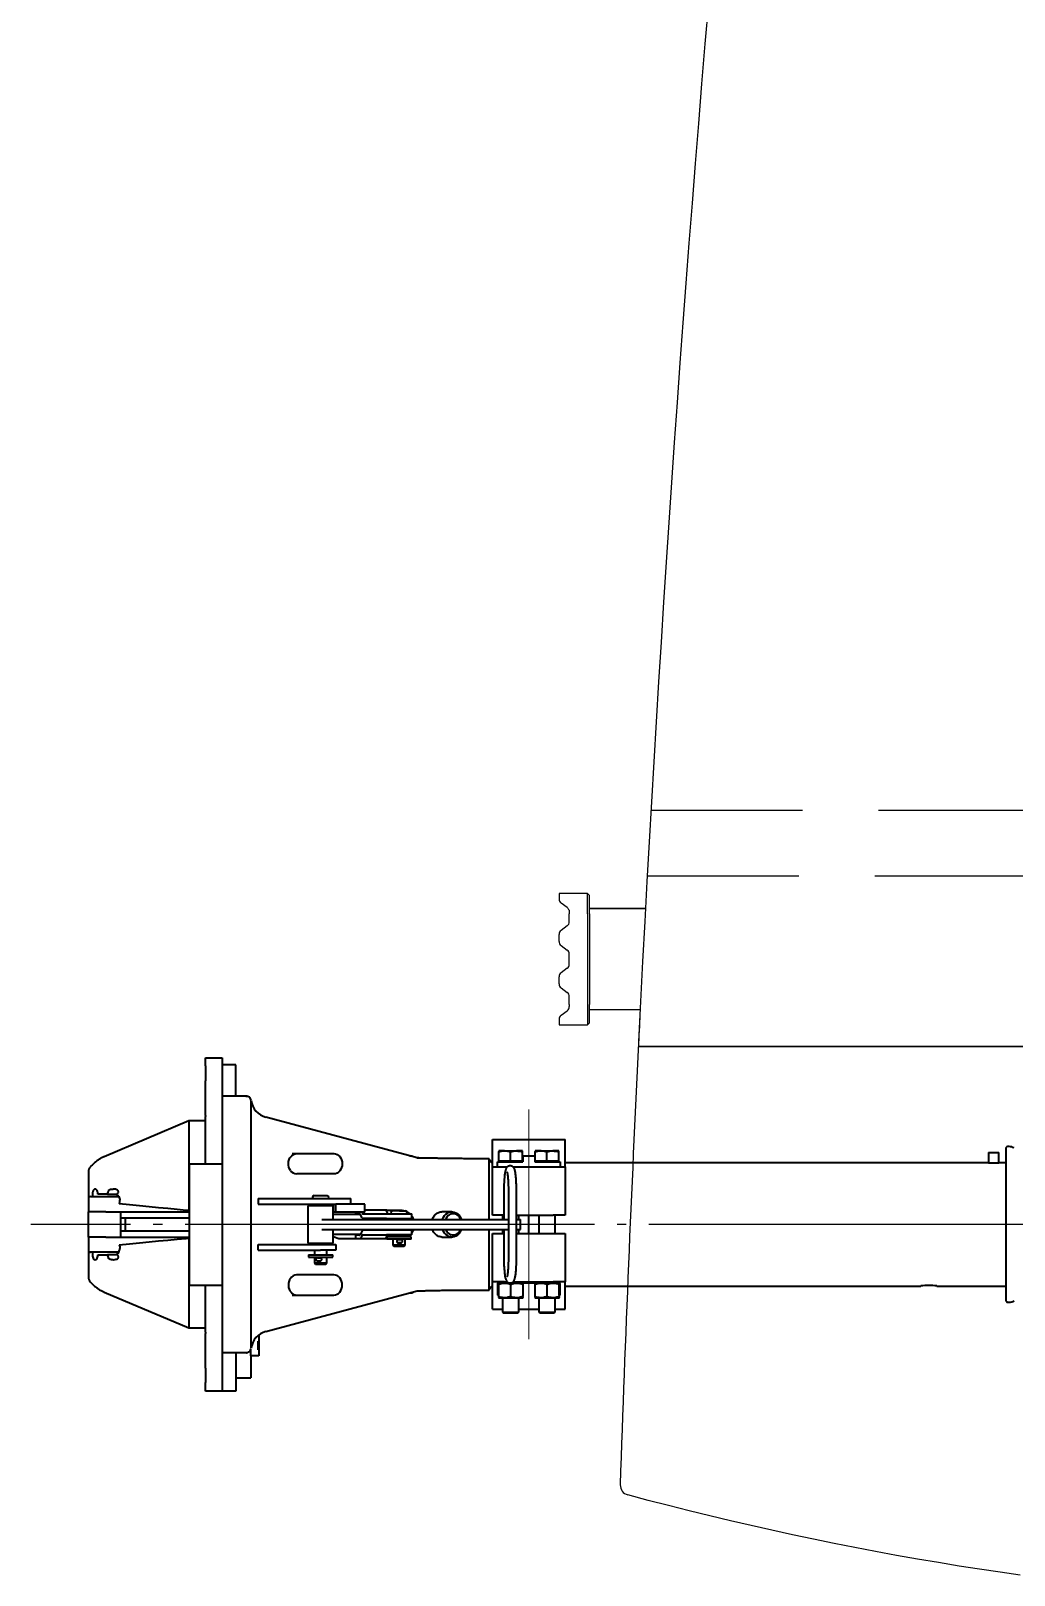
# Model space of a CAD drawing. Extents: x 39751 to 116307, y -36149 to -14965.
# Drawn here: x 43033 to 44006, y -20923 to -19395 of the extents above; entities that cross this region are included whole.
import ezdxf

# ---------------------------------------------------------------- set-up
doc = ezdxf.new("R2010")
doc.units = 0
doc.header["$LTSCALE"] = 1500
for name, pattern in [('CENTER', [1.32, 1.2, -0.05, 0.02, -0.05]), ('CENTER1', [1.02, 0.9, -0.05, 0.02, -0.05]), ('HIDDEN1', [0.15, 0.1, -0.05]), ('PHAN', [0.76, 0.57, -0.05, 0.02, -0.05, 0.02, -0.05])]:
    doc.linetypes.add(name, pattern=pattern)
for name, color, linetype, lineweight in [('01-粗实线', 7, 'Continuous', 35), ('05-中心线', 1, 'CENTER', 18), ('AM_0', 7, 'Continuous', 30)]:
    doc.layers.add(name, color=color, linetype=linetype, lineweight=lineweight)
doc.layers.add('confine6', color=4, linetype='CENTER1')
doc.layers.add('confine9', color=1, linetype='PHAN')

# ---------------------------------------------------------------- blocks, each defined once
blk = doc.blocks.new('A$C4F9C0831')
at = {"layer": '01-粗实线'}
for p, q in [((172.7, 430.2), (189.2, 430.2)), ((172.7, 422.1), (172.7, 430.2)), ((189.2, 430.2), (189.2, 422.1)), ((172.7, 422.1), (172.7, 407.4)), ((202.7, 423.2), (189.2, 423.2)), ((189.2, 422.1), (189.2, 407.4)), ((202.7, 400.2), (202.7, 423.2)), ((172.7, 372.9), (172.7, 407.4)), ((189.2, 407.4), (189.2, 372.9)), ((202.7, 392.2), (202.7, 400.2)), ((212.7, 392.2), (189.2, 392.2)), ((212.9, 392.2), (212.7, 392.2)), ((217.7, 387.2), (217.7, 322.2)), ((156.2, 367.7), (72.6, 332.2)), ((172.7, 367.7), (156.2, 367.7)), ((156.2, 367.7), (156.2, 278.8)), ((172.7, 372.9), (172.7, 372)), ((172.7, 325.2), (172.7, 372)), ((189.2, 372.9), (189.2, 372)), ((189.2, 372), (189.2, 325.2)), ((382.3, 331.1), (232.5, 371.2)), ((456.7, 325.9), (456.7, 349.2)), ((456.7, 349.2), (528.7, 349.2)), ((468.8, 337.9), (462.9, 337.9)), ((462.9, 327.7), (462.9, 337.2)), ((468.8, 337.9), (480.6, 337.9)), ((474.7, 327.7), (474.7, 337.2)), ((486.5, 337.9), (480.6, 337.9)), ((486.5, 327.7), (486.5, 337.2)), ((504.8, 337.9), (498.9, 337.9)), ((498.9, 327.7), (498.9, 337.2)), ((504.8, 337.9), (516.6, 337.9)), ((510.7, 327.7), (510.7, 337.2)), ((522.5, 337.9), (516.6, 337.9)), ((522.5, 327.7), (522.5, 337.2)), ((528.7, 325.9), (528.7, 349.2)), ((947.7, 336.2), (947.7, 326.2)), ((947.7, 336.2), (957.7, 336.2)), ((957.7, 326.2), (957.7, 336.2)), ((964.7, 340.2), (964.7, 190.2)), ((968, 342.2), (966.7, 342.2)), ((156.7, 325.2), (156.7, 205.2)), ((156.7, 325.2), (170.1, 325.2)), ((170.1, 325.2), (177.1, 325.2)), ((177.1, 325.2), (189.2, 325.2)), ((189.2, 325.2), (189.2, 314.7)), ((217.7, 322.2), (217.7, 208.2)), ((258.4, 335.2), (263, 335.2)), ((263, 335.2), (299.9, 335.2)), ((374.5, 333.2), (377.7, 333.2)), ((377.7, 333.2), (377.7, 332.4)), ((453.4, 330.2), (433.1, 330.2)), ((454, 328.7), (453.4, 330.2)), ((453.4, 270.2), (453.4, 330.2)), ((456.7, 322.2), (456.7, 325.9)), ((456.7, 322.2), (468.7, 322.2)), ((456.7, 274.2), (456.7, 322.2)), ((461.7, 327.2), (471.7, 327.2)), ((461.7, 322.2), (461.7, 327.2)), ((468.8, 327.7), (462.9, 327.7)), ((468.7, 322.2), (471.6, 322.2)), ((474.7, 327.7), (468.8, 327.7)), ((471.7, 327.2), (486.7, 327.2)), ((480.6, 327.7), (474.7, 327.7)), ((477, 322.2), (516.7, 322.2)), ((486.5, 327.7), (480.6, 327.7)), ((486.7, 333.2), (486.7, 327.2)), ((486.7, 333.2), (498.7, 333.2)), ((498.7, 333.2), (498.7, 327.2)), ((498.7, 327.2), (513.7, 327.2)), ((504.8, 327.7), (498.9, 327.7)), ((510.7, 327.7), (504.8, 327.7)), ((516.6, 327.7), (510.7, 327.7)), ((513.7, 327.2), (523.7, 327.2)), ((522.5, 327.7), (516.6, 327.7)), ((516.7, 322.2), (528.7, 322.2)), ((523.7, 327.2), (523.7, 322.2)), ((947.7, 326.2), (528.7, 326.2)), ((528.7, 322.2), (528.7, 325.9)), ((528.7, 322.2), (528.7, 274.2)), ((947.7, 326.2), (957.7, 326.2)), ((964.7, 326.2), (957.7, 326.2)), ((56.9, 316.9), (56.9, 290.9)), ((189.2, 314.7), (189.2, 215.7)), ((273.2, 315.2), (263, 315.2)), ((299.9, 315.2), (273.2, 315.2)), ((56.9, 290.7), (56.9, 277.7)), ((58.9, 292.7), (72.9, 292.7)), ((60.8, 295.2), (60.8, 292.7)), ((75.9, 295.2), (66.2, 295.2)), ((72.9, 292.7), (86.9, 292.7)), ((75.9, 295.2), (85.5, 295.2)), ((85.5, 295.2), (84.9, 294.6)), ((85.4, 294.3), (85.4, 292.7)), ((225, 290.7), (225, 285.2)), ((225, 290.7), (301.7, 290.7)), ((280.2, 293.7), (285.5, 293.7)), ((285.5, 293.7), (293.2, 293.7)), ((301.7, 290.7), (316.7, 290.7)), ((316.7, 285.2), (316.7, 290.7)), ((467.9, 295.2), (467.9, 270.2)), ((472.6, 295.2), (472.6, 235.2)), ((480.6, 235.2), (480.6, 295.2)), ((56.8, 277.7), (56.8, 252.7)), ((74.1, 277.7), (56.8, 277.7)), ((74.1, 277.7), (156.7, 277.7)), ((87.5, 285.4), (87.7, 286.3)), ((88.9, 252.7), (88.9, 277.7)), ((155.5, 278.9), (153.5, 279.1)), ((155.5, 278.9), (156.2, 278.8)), ((156.2, 278.8), (156.7, 278.8)), ((225, 285.2), (301.7, 285.2)), ((275.2, 284.7), (274.2, 283.7)), ((274.2, 283.7), (274.2, 246.7)), ((299.2, 283.7), (274.2, 283.7)), ((275.2, 284.7), (298.2, 284.7)), ((280.7, 285.2), (280.7, 284.7)), ((292.7, 284.7), (292.7, 285.2)), ((299.2, 283.7), (298.2, 284.7)), ((299.2, 270.2), (299.2, 283.7)), ((299.2, 275.2), (305.6, 275.2)), ((299.5, 277.2), (299.5, 285.2)), ((301.6, 277.2), (299.5, 277.2)), ((301.6, 277.2), (301.6, 285.2)), ((330.5, 277.2), (301.6, 277.2)), ((316.7, 285.2), (301.7, 285.2)), ((305.6, 275.2), (326, 275.2)), ((330.5, 285.2), (316.7, 285.2)), ((321.3, 277.2), (321.3, 276)), ((321.3, 276), (321.3, 275.2)), ((321.3, 276), (321.4, 276)), ((325.3, 276), (321.4, 276)), ((327.9, 271.6), (325.9, 275.4)), ((327.4, 277.2), (328.1, 276)), ((328.6, 275.5), (351.9, 275.5)), ((330.5, 277.2), (330.5, 285.2)), ((352.1, 279.2), (330.5, 279.2)), ((351.1, 279.2), (352.8, 276)), ((351.9, 275.5), (376.8, 275.5)), ((352.1, 279.2), (365.7, 279.2)), ((364.7, 278.5), (357.8, 278.5)), ((364.7, 278.5), (370.8, 278.5)), ((376.8, 271), (376.8, 275.5)), ((416.7, 277.7), (406.6, 277.7)), ((88.9, 271.7), (93.2, 271.7)), ((93.2, 271.7), (93.2, 258.7)), ((93.2, 271.7), (156.7, 271.7)), ((287.9, 270.2), (382.4, 270.2)), ((287.9, 260.2), (382.4, 260.2)), ((299.2, 246.7), (299.2, 260.2)), ((351.9, 271), (328.6, 271)), ((351.9, 271), (376.8, 271)), ((358.3, 271), (358.3, 270.2)), ((358.3, 260.2), (358.3, 259.5)), ((370.3, 270.2), (370.3, 271)), ((370.3, 259.5), (370.3, 260.2)), ((376.8, 273.5), (377.7, 272.3)), ((382.4, 270.2), (387.5, 270.2)), ((382.4, 260.2), (387.5, 260.2)), ((387.5, 270.2), (466.8, 270.2)), ((387.5, 260.2), (466.8, 260.2)), ((453.4, 200.2), (453.4, 260.2)), ((467.9, 274.2), (456.7, 274.2)), ((466.7, 274.2), (466.7, 270.2)), ((466.7, 260.2), (466.7, 256.2)), ((466.8, 270.2), (472.6, 270.2)), ((466.8, 260.2), (472.6, 260.2)), ((467.9, 260.2), (467.9, 235.2)), ((480.6, 274.2), (516.7, 274.2)), ((480.6, 270.2), (484.4, 270.2)), ((480.6, 260.2), (484.4, 260.2)), ((482.7, 270.2), (482.7, 274.2)), ((482.7, 256.2), (482.7, 260.2)), ((484.4, 260.2), (484.4, 270.2)), ((492.7, 256.2), (492.7, 274.2)), ((502.7, 274.2), (502.7, 256.2)), ((528.7, 274.2), (516.7, 274.2)), ((518.7, 256.2), (518.7, 274.2)), ((74.1, 252.7), (56.8, 252.7)), ((56.9, 252.7), (56.9, 239.7)), ((74.1, 252.7), (156.7, 252.7)), ((87.5, 245), (87.7, 244.1)), ((88.9, 258.7), (93.2, 258.7)), ((93.2, 258.7), (156.7, 258.7)), ((153.5, 251.4), (155.5, 251.6)), ((156.2, 251.6), (155.5, 251.6)), ((156.7, 251.7), (156.2, 251.6)), ((156.2, 251.6), (156.2, 162.7)), ((225, 239.7), (225, 245.2)), ((225, 245.2), (286.7, 245.2)), ((274.2, 246.7), (275.2, 245.7)), ((274.2, 246.7), (299.2, 246.7)), ((275.3, 245.7), (275.2, 245.7)), ((298.2, 245.7), (275.3, 245.7)), ((280.7, 245.7), (280.7, 245.2)), ((286.7, 245.2), (301.7, 245.2)), ((292.7, 245.2), (292.7, 245.7)), ((298.2, 245.7), (299.2, 246.7)), ((305.6, 255.2), (299.2, 255.2)), ((301.7, 245.2), (301.7, 239.7)), ((326, 255.2), (305.6, 255.2)), ((306.7, 251.2), (352.1, 251.2)), ((321.3, 255.2), (321.3, 254.5)), ((321.3, 254.5), (321.3, 251.2)), ((321.3, 254.5), (321.4, 254.5)), ((325.3, 254.5), (321.4, 254.5)), ((327.9, 258.8), (325.9, 255)), ((326.4, 251.2), (328.1, 254.4)), ((351.9, 259.5), (328.6, 259.5)), ((328.6, 255), (351.9, 255)), ((351.1, 251.2), (352.8, 254.4)), ((376.8, 259.5), (351.9, 259.5)), ((376.8, 255), (351.9, 255)), ((352.3, 251.2), (352.1, 251.2)), ((352.3, 253), (352.3, 250.5)), ((376.3, 253), (352.3, 253)), ((376.3, 250.5), (352.3, 250.5)), ((358.3, 255), (358.3, 253)), ((358.3, 250.5), (358.3, 245)), ((358.3, 245), (359.2, 243.5)), ((358.3, 245), (364.7, 245)), ((363.1, 247), (364.6, 247)), ((364.6, 247), (363.2, 247)), ((364.6, 247), (363.2, 247)), ((364.6, 247), (364.6, 247)), ((364.6, 247), (364.6, 247)), ((364.7, 245), (370.3, 245)), ((369.5, 243.5), (370.3, 245)), ((370.3, 253), (370.3, 255)), ((370.3, 245), (370.3, 250.5)), ((376.3, 250.5), (376.3, 253)), ((376.8, 255), (376.8, 259.5)), ((377.7, 258.1), (376.8, 256.8)), ((406.6, 252.7), (416.7, 252.7)), ((456.7, 256.2), (467.9, 256.2)), ((456.7, 208.2), (456.7, 256.2)), ((480.6, 256.2), (516.7, 256.2)), ((516.7, 256.2), (528.7, 256.2)), ((528.7, 256.2), (528.7, 208.2)), ((56.9, 239.5), (56.9, 213.5)), ((72.9, 237.7), (58.9, 237.7)), ((60.8, 237.7), (60.8, 235.2)), ((66.2, 235.2), (75.9, 235.2)), ((86.9, 237.7), (72.9, 237.7)), ((85.5, 235.2), (75.9, 235.2)), ((84.9, 235.8), (85.5, 235.2)), ((85.4, 237.7), (85.4, 236.1)), ((225, 239.7), (286.7, 239.7)), ((274.7, 235.2), (274.7, 232.7)), ((274.7, 235.2), (298.3, 235.2)), ((274.7, 232.7), (298.3, 232.7)), ((280.7, 239.7), (280.7, 235.2)), ((280.7, 232.7), (280.7, 227.2)), ((285.5, 232.2), (285.5, 232.2)), ((285.6, 232.2), (287.1, 232.2)), ((286.4, 229.3), (287, 229.3)), ((301.7, 239.7), (286.7, 239.7)), ((292.7, 235.2), (292.7, 239.7)), ((292.7, 227.2), (292.7, 232.7)), ((298.3, 235.2), (298.7, 235.2)), ((298.3, 232.7), (298.7, 232.7)), ((298.7, 232.7), (298.7, 235.2)), ((359.2, 243.5), (364.6, 243.5)), ((364.6, 243.5), (369.5, 243.5)), ((189.2, 215.7), (189.2, 205.2)), ((273.2, 215.2), (263, 215.2)), ((299.9, 215.2), (273.2, 215.2)), ((280.7, 227.2), (281.6, 225.7)), ((280.7, 227.2), (285.6, 227.2)), ((281.6, 225.7), (285.7, 225.7)), ((285.6, 227.2), (292.7, 227.2)), ((285.7, 225.7), (291.8, 225.7)), ((291.8, 225.7), (292.7, 227.2)), ((156.7, 205.2), (170.1, 205.2)), ((170.1, 205.2), (177.1, 205.2)), ((172.7, 158.4), (172.7, 205.2)), ((177.1, 205.2), (189.2, 205.2)), ((189.2, 205.2), (189.2, 158.4)), ((217.7, 208.2), (217.7, 143.2)), ((232.5, 159.2), (382.3, 199.3)), ((383.5, 199.5), (383.7, 199.5)), ((432.3, 200.2), (433.1, 200.2)), ((433.1, 200.2), (453.4, 200.2)), ((453.4, 200.2), (454, 201.7)), ((468.7, 208.2), (456.7, 208.2)), ((456.7, 204.5), (456.7, 208.2)), ((456.7, 181.2), (456.7, 204.5)), ((461.7, 206.5), (461.7, 195.2)), ((462.7, 206.5), (462.7, 195.2)), ((522, 207.2), (463.4, 207.2)), ((466.7, 207.2), (466.7, 206.8)), ((468.7, 208.2), (471.5, 208.2)), ((474.7, 205.9), (474.7, 193.7)), ((477, 208.2), (516.7, 208.2)), ((482.7, 206.8), (482.7, 207.2)), ((486.7, 205.9), (486.7, 193.7)), ((498.7, 205.9), (498.7, 193.7)), ((502.7, 207.2), (502.7, 206.8)), ((510.7, 205.9), (510.7, 193.7)), ((528.7, 208.2), (516.7, 208.2)), ((518.7, 206.8), (518.7, 207.2)), ((522.7, 195.2), (522.7, 206.5)), ((523.7, 195.2), (523.7, 206.5)), ((528.7, 204.5), (528.7, 208.2)), ((528.7, 181.2), (528.7, 204.5)), ((528.7, 204.2), (880.7, 204.2)), ((896.6, 204.2), (964.7, 204.2)), ((72.6, 198.2), (156.2, 162.7)), ((258.4, 195.2), (263, 195.2)), ((263, 195.2), (299.9, 195.2)), ((377.7, 197.2), (374.5, 197.2)), ((377.7, 198.1), (377.7, 197.2)), ((462.7, 195.2), (461.7, 195.2)), ((462.7, 195.2), (462.7, 193.7)), ((462.7, 192.6), (463.1, 192.4)), ((463.1, 192.4), (486.3, 192.4)), ((466.7, 192.4), (466.7, 178.3)), ((482.7, 178.3), (482.7, 192.4)), ((486.3, 192.4), (486.7, 192.6)), ((498.7, 192.6), (499.1, 192.4)), ((499.1, 192.4), (522.3, 192.4)), ((502.7, 192.4), (502.7, 178.3)), ((518.7, 178.3), (518.7, 192.4)), ((522.3, 192.4), (522.7, 192.6)), ((522.7, 195.2), (523.7, 195.2)), ((522.7, 195.2), (522.7, 193.7)), ((966.7, 188.2), (968, 188.2)), ((456.7, 181.2), (466.7, 181.2)), ((466.7, 178.3), (467.8, 177.2)), ((466.7, 178.3), (482.7, 178.3)), ((481.6, 177.2), (467.8, 177.2)), ((481.6, 177.2), (482.7, 178.3)), ((482.7, 181.2), (502.7, 181.2)), ((502.7, 178.3), (503.8, 177.2)), ((502.7, 178.3), (518.7, 178.3)), ((517.6, 177.2), (503.8, 177.2)), ((517.6, 177.2), (518.7, 178.3)), ((518.7, 181.2), (528.7, 181.2)), ((156.2, 162.7), (172.7, 162.7)), ((172.7, 158.4), (172.7, 157.2)), ((172.7, 123), (172.7, 157.2)), ((189.2, 158.4), (189.2, 157.2)), ((189.2, 157.2), (189.2, 123)), ((224.9, 155.2), (225.7, 155.2)), ((225.7, 155.2), (225.7, 145.2)), ((212.7, 138.2), (189.2, 138.2)), ((202.7, 138.2), (202.7, 132.2)), ((217.7, 135.2), (217.7, 141.9)), ((224.9, 141), (224.9, 149.5)), ((225.7, 145.2), (225.7, 135.2)), ((172.7, 123), (172.7, 108.6)), ((189.2, 123), (189.2, 108.6)), ((202.7, 132.2), (202.7, 100.2)), ((225.7, 135.2), (217.7, 135.2)), ((217.7, 135.2), (217.7, 113.2)), ((172.7, 100.2), (172.7, 108.6)), ((189.2, 108.6), (189.2, 100.2)), ((202.7, 113.2), (217.7, 113.2)), ((189.2, 100.2), (172.7, 100.2)), ((202.7, 100.2), (189.2, 100.2))]:
    blk.add_line(p, q, dxfattribs=at)
at = {"layer": '01-粗实线', "flags": 128}
for points in [[(212.7, 392.2), (213.7, 392.1), (214.1, 392)], [(256.8, 318.7), (255.9, 320.2), (255.3, 322), (254.9, 323.8), (254.8, 325.7), (255, 327.6), (255.6, 329.4), (256.3, 331), (257.4, 332.5), (258.6, 333.6), (260, 334.5), (261.5, 335), (263, 335.2)], [(299.9, 335.2), (301.5, 335), (303, 334.5), (304.4, 333.5), (305.7, 332.3), (306.7, 330.8), (307.4, 329), (307.9, 327.2), (308.1, 325.2), (307.9, 323.3), (307.4, 321.4), (306.7, 319.7), (305.7, 318.1), (304.4, 316.9), (303, 316), (301.5, 315.4), (299.9, 315.2)], [(153.5, 279.1), (144.7, 279.9), (135.6, 280.8), (126.4, 281.7), (116.9, 282.6), (107.3, 283.5), (97.5, 284.5), (87.5, 285.4)], [(407.3, 270.2), (407.3, 270.4), (408.2, 272.2), (409.3, 273.9), (410.6, 275.3), (412.1, 276.4), (413.7, 277.2), (415.4, 277.6), (417.1, 277.7), (418.8, 277.4), (420.5, 276.8), (422, 275.9), (423.4, 274.6), (424.6, 273.1), (425.6, 271.3), (426.1, 270.2)], [(425.4, 270.2), (425.1, 270.7), (424.2, 272.3), (423, 273.6), (421.7, 274.6), (420.2, 275.3), (418.6, 275.7), (417, 275.7), (415.5, 275.3), (414, 274.6), (412.6, 273.6), (411.5, 272.3), (410.5, 270.7), (410.3, 270.2)], [(426.1, 260.2), (425.6, 259.1), (424.6, 257.4), (423.4, 255.8), (422, 254.6), (420.5, 253.6), (418.8, 253), (417.1, 252.7), (415.4, 252.8), (413.7, 253.3), (412.1, 254.1), (410.6, 255.2), (409.3, 256.6), (408.2, 258.2), (407.3, 260.1), (407.3, 260.2)], [(410.3, 260.2), (410.5, 259.7), (411.5, 258.1), (412.6, 256.8), (414, 255.8), (415.5, 255.1), (417, 254.8), (418.6, 254.8), (420.2, 255.1), (421.7, 255.8), (423, 256.8), (424.2, 258.1), (425.1, 259.7), (425.4, 260.2)], [(87.5, 245), (97.5, 246), (107.3, 246.9), (116.9, 247.8), (126.4, 248.8), (135.6, 249.6), (144.7, 250.5), (153.5, 251.4)], [(363.7, 247), (363.4, 247), (363.4, 247.1), (363.5, 247), (363.9, 247), (364.3, 247), (364.9, 247), (365.4, 247), (365.9, 247), (366.2, 247), (366.3, 247), (366.1, 247), (365.8, 247)], [(364.6, 247), (364.6, 247), (364.6, 247), (364.5, 247), (364.4, 247), (364.3, 247), (364.1, 247), (363.9, 247), (363.7, 247)], [(284.1, 232.2), (283.7, 232.2), (283.5, 232.2), (283.5, 232.2), (283.7, 232.2), (284.1, 232.2), (284.6, 232.2), (285.2, 232.2), (285.7, 232.2), (286.1, 232.2), (286.3, 232.2), (286.3, 232.2), (286.1, 232.2)], [(285.6, 232.2), (285.5, 232.2), (285.4, 232.2), (285.2, 232.2), (285.1, 232.2), (284.9, 232.2), (284.6, 232.2), (284.4, 232.2), (284.1, 232.2)], [(286.1, 232.2), (285.9, 232.2), (285.8, 232.2), (285.7, 232.2), (285.6, 232.2), (285.5, 232.2), (285.5, 232.2), (285.5, 232.2), (285.6, 232.2)], [(299.9, 195.2), (301.5, 195.4), (303, 196), (304.4, 196.9), (305.7, 198.1), (306.7, 199.7), (307.4, 201.4), (307.9, 203.3), (308.1, 205.2), (307.9, 207.2), (307.4, 209), (306.7, 210.8), (305.7, 212.3), (304.4, 213.5), (303, 214.5), (301.5, 215), (299.9, 215.2)], [(256.8, 211.8), (255.9, 210.2), (255.3, 208.5), (254.9, 206.6), (254.8, 204.7), (255, 202.9), (255.6, 201.1), (256.3, 199.4), (257.4, 198), (258.6, 196.8), (260, 195.9), (261.5, 195.4), (263, 195.2)], [(212.7, 138.2), (213.7, 138.3), (214, 138.4)]]:
    blk.add_lwpolyline(points, dxfattribs=at)
at = {"layer": '01-粗实线'}
for centre, radius, start, end in [((237.7, 390.6), 20, 187.6952, 255.0038), ((966.7, 340.2), 2, 90, 180), ((968, 332.2), 10, 60, 90), ((64.9, 316.9), 8, 137.2282, 180), ((384.5, 340.9), 9.99, 255.0043, 263.8458), ((456.8, 329.7), 3, 200, 268.0779), ((263.2, 322.9), 7.68, 213.3073, 268.3469), ((58.9, 290.7), 2, 90, 180), ((280.2, 292.2), 1.5, 90, 270), ((293.2, 292.2), 1.5, 270, 90), ((306.7, 265.2), 14, 120.778, 122.3924), ((300.2, 277.2), 2, 240, 270), ((325.1, 275.2), 0.794, 17.8369, 76.2463), ((328.8, 276.2), 0.794, 197.812, 256.2714), ((353.6, 276.2), 0.794, 197.8149, 256.2565), ((357.8, 277), 1.5, 90, 270), ((370.8, 277), 1.5, 270, 90), ((328.9, 272), 1.02, 197.815, 256.265), ((365.7, 265.2), 14, 20.9248, 30.5961), ((365.7, 265.2), 14, 329.4039, 339.0752), ((300.2, 253.2), 2, 90, 120), ((306.7, 265.2), 14, 237.6076, 270), ((325.1, 255.2), 0.794, 283.7537, 342.1631), ((328.9, 258.5), 1.02, 103.735, 162.185), ((328.8, 254.2), 0.794, 103.7286, 162.188), ((353.6, 254.2), 0.794, 103.7435, 162.1851), ((361.7, 93.3), 153.7, 88.494, 88.932), ((58.9, 239.7), 2, 180, 270), ((263.2, 207.5), 7.68, 91.6531, 146.6927), ((64.9, 213.5), 8, 180, 222.7718), ((456.8, 200.7), 3, 91.9221, 160), ((463.4, 206.5), 1.74, 90, 180), ((463.4, 206.5), 0.737, 90, 180), ((522, 206.5), 1.74, 0, 90), ((522, 206.5), 0.737, 0, 90), ((888.7, 143.5), 61.3, 82.5904, 97.5041), ((966.7, 190.2), 2, 180, 270), ((968, 198.2), 10, 270, 300), ((237.7, 139.9), 20, 104.9962, 172.3048)]:
    blk.add_arc(centre, radius, start, end, dxfattribs=at)
for centre, start_param, end_param in [((63.5, 295.2), 4.712389, 7.853982), ((78.6, 295.2), 0.838253, 1.570796), ((63.5, 235.2), 1.570796, 4.712389), ((78.6, 235.2), 1.570796, 2.30334)]:
    blk.add_ellipse(centre, major_axis=(0, 5), ratio=0.541871, start_param=start_param, end_param=end_param, dxfattribs=at)
for points, knots in [([(212.7, 392.2), (212.8, 392.2), (212.9, 392.2), (212.9, 392.2), (212.9, 392.2)], [0, 0, 0, 0, 0.995026, 1, 1, 1, 1]), ([(217.9, 387.9), (217.7, 388.5), (217.4, 389.6), (216.3, 391.1), (214.7, 392), (213.5, 392.2), (212.9, 392.2)], [0, 0, 0, 0, 0.249997, 0.500003, 0.75, 1, 1, 1, 1]), ([(462.9, 337.2), (463.8, 337.4), (465.8, 337.8), (467.8, 337.9), (468.8, 337.9)], [0, 0, 0, 0, 0.498116, 1, 1, 1, 1]), ([(462.9, 337.9), (462.9, 337.9), (462.9, 337.8), (462.9, 337.4), (462.9, 337.2)], [0, 0, 0, 0, 0.497781, 1, 1, 1, 1]), ([(468.8, 337.9), (469.8, 337.9), (471.8, 337.8), (473.7, 337.4), (474.7, 337.2)], [0, 0, 0, 0, 0.49778, 1, 1, 1, 1]), ([(474.7, 337.2), (474.7, 337.2), (475.7, 337.4), (477.7, 337.8), (479.6, 337.9), (480.6, 337.9)], [0, 0, 0, 0, 0.026967, 0.511711, 1, 1, 1, 1]), ([(480.6, 337.9), (482.1, 337.8), (484.1, 337.7), (486, 337.3), (486.5, 337.2)], [0, 0, 0, 0, 0.7469316, 1, 1, 1, 1]), ([(486.5, 337.2), (486.5, 337.4), (486.5, 337.8), (486.5, 337.9), (486.5, 337.9)], [0, 0, 0, 0, 0.498112, 1, 1, 1, 1]), ([(498.9, 337.2), (499.8, 337.4), (501.8, 337.8), (503.8, 337.9), (504.8, 337.9)], [0, 0, 0, 0, 0.498116, 1, 1, 1, 1]), ([(498.9, 337.9), (498.9, 337.9), (498.9, 337.8), (498.9, 337.4), (498.9, 337.2)], [0, 0, 0, 0, 0.497781, 1, 1, 1, 1]), ([(504.8, 337.9), (505.8, 337.9), (507.8, 337.8), (509.7, 337.4), (510.7, 337.2)], [0, 0, 0, 0, 0.49778, 1, 1, 1, 1]), ([(510.7, 337.2), (510.7, 337.2), (511.7, 337.4), (513.7, 337.8), (515.6, 337.9), (516.6, 337.9)], [0, 0, 0, 0, 0.026967, 0.511711, 1, 1, 1, 1]), ([(516.6, 337.9), (518.1, 337.8), (520.1, 337.7), (522, 337.3), (522.5, 337.2)], [0, 0, 0, 0, 0.7469316, 1, 1, 1, 1]), ([(522.5, 337.2), (522.5, 337.4), (522.5, 337.8), (522.5, 337.9), (522.5, 337.9)], [0, 0, 0, 0, 0.498112, 1, 1, 1, 1]), ([(72.5, 332.2), (72.2, 332), (70.8, 331.5), (68.6, 330.2), (65.8, 328.5), (63.1, 326.4), (60.8, 324.3), (59.5, 322.9), (59, 322.4)], [0, 0, 0, 0, 0.0723951, 0.2718323, 0.4727707, 0.6749893, 0.8779752, 1, 1, 1, 1]), ([(383.8, 331), (383.6, 331), (383.2, 331), (382.7, 331.1), (382.3, 331.1), (382.2, 331.2), (382.1, 331.2), (382.1, 331.2)], [0, 0, 0, 0, 0.367864, 0.705378, 0.910085, 0.989637, 1, 1, 1, 1]), ([(432.3, 330.2), (429.8, 330.2), (425.1, 330.3), (418.5, 330.3), (412.8, 330.4), (408.1, 330.4), (404.7, 330.5), (402.2, 330.6), (400.7, 330.6), (399.6, 330.6), (398.6, 330.7), (397.5, 330.7), (396.5, 330.7), (395.7, 330.7), (395.2, 330.7), (394.8, 330.7), (394.4, 330.7), (393.8, 330.7), (393.1, 330.8), (392.4, 330.8), (391.5, 330.8), (390.7, 330.9), (389.8, 330.9), (388.9, 330.9), (387.9, 330.9), (386.8, 330.9), (385.8, 330.8), (384.7, 330.8), (383.9, 330.9), (383.4, 330.9), (383.3, 330.9)], [0, 0, 0, 0, 0.094008, 0.178812, 0.249813, 0.307086, 0.350813, 0.377237, 0.395372, 0.409554, 0.41956, 0.429708, 0.452675, 0.464994, 0.470073, 0.474735, 0.479385, 0.484428, 0.496842, 0.513558, 0.535197, 0.56204, 0.594238, 0.63772, 0.688478, 0.746732, 0.812855, 0.8875, 0.971905, 1, 1, 1, 1]), ([(433.1, 330.2), (432.9, 330.2), (432.6, 330.2), (432.3, 330.2), (432.3, 330.2)], [0, 0, 0, 0, 0.9495454, 1, 1, 1, 1]), ([(480.6, 295.2), (480.6, 295.7), (480.6, 297.1), (480.6, 299.5), (480.5, 302.2), (480.4, 304.9), (480.3, 307.4), (480.2, 309.8), (480, 312), (479.8, 314), (479.5, 315.8), (479.3, 317.5), (478.9, 318.9), (478.6, 320), (478.2, 320.9), (477.6, 321.6), (477, 322.3), (476.1, 322.8), (475.1, 323.2), (474, 323.3), (472.9, 323), (472, 322.6), (471.3, 322), (470.7, 321.4), (470.3, 320.8), (470, 320), (469.7, 319.1), (469.4, 317.9), (469.1, 316.2), (468.8, 314.4), (468.6, 312.3), (468.4, 310.1), (468.3, 307.7), (468.1, 305.2), (468, 302.5), (468, 299.8), (467.9, 297.3), (467.9, 295.8), (467.9, 295.2)], [0, 0, 0, 0, 0.017928, 0.052046, 0.086193, 0.120379, 0.154634, 0.188997, 0.223531, 0.25834, 0.293613, 0.329748, 0.367749, 0.403692, 0.426368, 0.442487, 0.457854, 0.473015, 0.48823, 0.50354, 0.519321, 0.533877, 0.547958, 0.562312, 0.57796, 0.596669, 0.621811, 0.661415, 0.697344, 0.735363, 0.771378, 0.806519, 0.841221, 0.875674, 0.909978, 0.94419, 0.978348, 1, 1, 1, 1]), ([(949.7, 326.2), (949.7, 326.2), (949.7, 326.2), (950, 326.2), (950.5, 326.2), (951.4, 326.2), (952.4, 326.1), (953.4, 326.1), (954.3, 326.2), (955.1, 326.2), (955.6, 326.2), (955.7, 326.2), (955.7, 326.2)], [0, 0, 0, 0, 0.036889, 0.14413, 0.251418, 0.35882, 0.466223, 0.573513, 0.680751, 0.788081, 0.895501, 1, 1, 1, 1]), ([(471.1, 317), (471.1, 317), (471.1, 317), (471.2, 316.8), (471.3, 316.4), (471.5, 315.6), (471.6, 314.5), (471.8, 313.1), (472, 311.4), (472.2, 309.4), (472.3, 307.2), (472.4, 304.9), (472.5, 302.4), (472.6, 299.7), (472.6, 297.3), (472.6, 295.8), (472.6, 295.2)], [0, 0, 0, 0, 0.016374, 0.065668, 0.124246, 0.191635, 0.26599, 0.345111, 0.42722, 0.511143, 0.596172, 0.68189, 0.768043, 0.854472, 0.94107, 1, 1, 1, 1]), ([(76.6, 298.6), (76.9, 298.9), (77.4, 299.6), (79, 300.2), (80.5, 300.2), (81.4, 300.2)], [0, 0, 0, 0, 0.236074, 0.541175, 1, 1, 1, 1]), ([(85.5, 295.2), (85.7, 295.5), (86.2, 295.9), (86.6, 296.8), (86.7, 297.5), (86.5, 298.2), (86, 298.9), (84.6, 299.8), (82.9, 300.1), (81.7, 300.2), (81.4, 300.2)], [0, 0, 0, 0, 0.093988, 0.195628, 0.265893, 0.336172, 0.431048, 0.588432, 0.913143, 1, 1, 1, 1]), ([(84.9, 294.6), (85.1, 294.5), (85.9, 294), (87, 292.8), (87.8, 291), (87.9, 289.7), (87.9, 289.2)], [0, 0, 0, 0, 0.118113, 0.441165, 0.780848, 1, 1, 1, 1]), ([(87.7, 286.3), (87.8, 287.1), (88, 288.1), (87.9, 289), (87.9, 289.2)], [0, 0, 0, 0, 0.743996, 1, 1, 1, 1]), ([(365.7, 279.2), (366.7, 279.2), (368.1, 279.1), (369.5, 278.6), (370, 278.5)], [0, 0, 0, 0, 0.664194, 1, 1, 1, 1]), ([(372.2, 277.6), (372.6, 277.3), (373.7, 276.8), (374.6, 275.9), (375.2, 275.5)], [0, 0, 0, 0, 0.427844, 1, 1, 1, 1]), ([(397.3, 270.2), (397.5, 270.6), (397.8, 271.6), (398.6, 273), (399.8, 274.6), (401.1, 275.8), (402.6, 276.8), (404.3, 277.4), (405.6, 277.7), (406.4, 277.7), (406.6, 277.7)], [0, 0, 0, 0, 0.078141, 0.225882, 0.369131, 0.516513, 0.660148, 0.807967, 0.951255, 1, 1, 1, 1]), ([(406.6, 252.7), (406.6, 252.7), (406, 252.7), (404.8, 252.9), (403.2, 253.3), (401.6, 254.2), (400.2, 255.4), (399, 256.8), (398, 258.4), (397.5, 259.6), (397.3, 260.2)], [0, 0, 0, 0, 0.000188, 0.142974, 0.289911, 0.432521, 0.579222, 0.722629, 0.870192, 1, 1, 1, 1]), ([(365.2, 249.9), (365.1, 249.9), (364.9, 249.9), (364.4, 249.9), (363.9, 249.9), (363.6, 249.9), (363.5, 250), (363.4, 250), (363.4, 250), (363.3, 250), (363.2, 249.9), (363, 249.9), (362.7, 249.8), (362.3, 249.5), (362.1, 249.1), (361.9, 248.6), (362, 248.1), (362.2, 247.7), (362.4, 247.4), (362.7, 247.2), (362.9, 247.1), (363.1, 247.1), (363.2, 247.1), (363.3, 247.1), (363.3, 247.1), (363.3, 247.1), (363.4, 247.1), (363.4, 247.1), (363.4, 247), (363.4, 247)], [0, 0, 0, 0, 0.034945, 0.109495, 0.184048, 0.258781, 0.334787, 0.341363, 0.345862, 0.350706, 0.363328, 0.396551, 0.447596, 0.502622, 0.567877, 0.638469, 0.715044, 0.774322, 0.823405, 0.86488, 0.898963, 0.925277, 0.943138, 0.949596, 0.953443, 0.957276, 0.963553, 0.979323, 1, 1, 1, 1]), ([(363.3, 250), (363.4, 250.1), (363.7, 250.3), (364, 250.4), (364.2, 250.5)], [0, 0, 0, 0, 0.463884, 1, 1, 1, 1]), ([(364.7, 246.4), (364.5, 246.4), (364, 246.4), (363.5, 246.7), (363.3, 246.9), (363.3, 246.9)], [0, 0, 0, 0, 0.447244, 0.893905, 1, 1, 1, 1]), ([(364.4, 246.4), (364.4, 246.4), (364.6, 246.4), (365, 246.6), (365.3, 246.9), (365.4, 247)], [0, 0, 0, 0, 0.076522, 0.619796, 1, 1, 1, 1]), ([(365.4, 249.9), (365.3, 250), (365.1, 250.3), (364.7, 250.4), (364.5, 250.5)], [0, 0, 0, 0, 0.405201, 1, 1, 1, 1]), ([(366.1, 246.9), (366.1, 246.9), (365.9, 246.7), (365.4, 246.5), (364.9, 246.4), (364.7, 246.4)], [0, 0, 0, 0, 0.086838, 0.546826, 1, 1, 1, 1]), ([(365.2, 250.5), (365.4, 250.4), (365.7, 250.3), (366.1, 250.1), (366.2, 249.9), (366.2, 249.8)], [0, 0, 0, 0, 0.381625, 0.935832, 1, 1, 1, 1]), ([(366.1, 247), (366.1, 247), (366.2, 247), (366.3, 247), (366.3, 247), (366.3, 247), (366.4, 247), (366.6, 247), (366.9, 247.1), (367.2, 247.3), (367.6, 247.7), (367.7, 248.1), (367.8, 248.6), (367.6, 249.1), (367.4, 249.4), (367.1, 249.6), (366.9, 249.8), (366.7, 249.8), (366.5, 249.9), (366.4, 249.9), (366.4, 249.9), (366.4, 249.9), (366.4, 249.9), (366.3, 249.9), (366.2, 249.9), (366, 249.9), (365.6, 249.9), (365.3, 249.9), (365.2, 249.9)], [0, 0, 0, 0, 0.048352, 0.069587, 0.086451, 0.091047, 0.097377, 0.121125, 0.161254, 0.229474, 0.297882, 0.37086, 0.446019, 0.515002, 0.57083, 0.617985, 0.657354, 0.688769, 0.711631, 0.723251, 0.728398, 0.732161, 0.737563, 0.749068, 0.800945, 0.878016, 0.958012, 1, 1, 1, 1]), ([(375.2, 255), (375, 254.8), (374.2, 254), (373.3, 253.4), (372.5, 253), (372.4, 253)], [0, 0, 0, 0, 0.226767, 0.900462, 1, 1, 1, 1]), ([(81.4, 230.2), (80.9, 230.2), (79.8, 230.2), (78.4, 230.4), (77.3, 230.9), (76.8, 231.6), (76.6, 231.9)], [0, 0, 0, 0, 0.262323, 0.53271, 0.784144, 1, 1, 1, 1]), ([(81.4, 230.2), (81.5, 230.2), (82.4, 230.3), (83.9, 230.5), (85.5, 231.1), (86.3, 231.8), (86.6, 232.5), (86.7, 233.2), (86.5, 233.9), (86.1, 234.6), (85.7, 235), (85.5, 235.2)], [0, 0, 0, 0, 0.020997, 0.313735, 0.499234, 0.607754, 0.689957, 0.759815, 0.829641, 0.927208, 1, 1, 1, 1]), ([(84.9, 235.8), (85.1, 236), (85.9, 236.4), (87, 237.6), (87.8, 239.4), (87.9, 240.7), (87.9, 241.2)], [0, 0, 0, 0, 0.118113, 0.441165, 0.780848, 1, 1, 1, 1]), ([(87.7, 244.1), (87.8, 243.4), (88, 242.4), (87.9, 241.4), (87.9, 241.2)], [0, 0, 0, 0, 0.743996, 1, 1, 1, 1]), ([(283.7, 232.2), (283.6, 232.2), (283.5, 232.2), (283.5, 232.2), (283.5, 232.2), (283.5, 232.2), (283.5, 232.2), (283.5, 232.2), (283.5, 232.2), (283.4, 232.2), (283.4, 232.2), (283.4, 232.2), (283.2, 232.1), (282.9, 232.1), (282.5, 231.8), (282.2, 231.5), (282, 231), (282, 230.5), (282.2, 230.1), (282.4, 229.7), (282.7, 229.5), (282.9, 229.4), (283.1, 229.3), (283.3, 229.3), (283.4, 229.3), (283.4, 229.3), (283.5, 229.3), (283.5, 229.3), (283.5, 229.3), (283.5, 229.3), (283.5, 229.3), (283.5, 229.3), (283.6, 229.3), (283.9, 229.3), (284.2, 229.3), (284.3, 229.3)], [0, 0, 0, 0, 0.024351, 0.064604, 0.084515, 0.094974, 0.099034, 0.100305, 0.101061, 0.102125, 0.105988, 0.113221, 0.126061, 0.1893, 0.238645, 0.311678, 0.385795, 0.462718, 0.535108, 0.593296, 0.642369, 0.683469, 0.716458, 0.740802, 0.756119, 0.76329, 0.764288, 0.76493, 0.765641, 0.766841, 0.769674, 0.781567, 0.861123, 0.942456, 1, 1, 1, 1]), ([(284.1, 232.2), (284.3, 232.3), (284.5, 232.6), (284.9, 232.7), (285, 232.7)], [0, 0, 0, 0, 0.533543, 1, 1, 1, 1]), ([(285.6, 228.6), (285.3, 228.6), (284.9, 228.7), (284.4, 228.9), (284.2, 229.2), (284.1, 229.3)], [0, 0, 0, 0, 0.40936, 0.818134, 1, 1, 1, 1]), ([(284.3, 229.3), (284.3, 229.3), (284.5, 229.3), (285, 229.3), (285.5, 229.3), (286, 229.3), (286.3, 229.3), (286.3, 229.3), (286.4, 229.3), (286.4, 229.3), (286.4, 229.3), (286.4, 229.3), (286.5, 229.3), (286.6, 229.3), (286.8, 229.3), (287, 229.4), (287.4, 229.6), (287.7, 230), (287.8, 230.5), (287.8, 231), (287.6, 231.5), (287.4, 231.8), (287.1, 232), (286.9, 232.1), (286.7, 232.1), (286.5, 232.2), (286.4, 232.2), (286.4, 232.2), (286.4, 232.2), (286.4, 232.2), (286.4, 232.2), (286.4, 232.2), (286.4, 232.2), (286.4, 232.2), (286.3, 232.2), (286.3, 232.2)], [0, 0, 0, 0, 0.020064, 0.090941, 0.161809, 0.232683, 0.303564, 0.374559, 0.375989, 0.376814, 0.377512, 0.37871, 0.385951, 0.399678, 0.423454, 0.464316, 0.51042, 0.579597, 0.646447, 0.714381, 0.774734, 0.824004, 0.865656, 0.900283, 0.927663, 0.947256, 0.958912, 0.963107, 0.963972, 0.96455, 0.965172, 0.966211, 0.968632, 0.978542, 1, 1, 1, 1]), ([(285.6, 232.2), (285.6, 232.2), (285.5, 232.2), (285.5, 232.2), (285.5, 232.2), (285.5, 232.2)], [0, 0, 0, 0, 0.225733, 0.80421, 1, 1, 1, 1]), ([(287.4, 229.7), (287.4, 229.7), (287.3, 229.4), (286.9, 229.1), (286.3, 228.7), (285.8, 228.6), (285.6, 228.6)], [0, 0, 0, 0, 0.046321, 0.356806, 0.680794, 1, 1, 1, 1]), ([(286.1, 232.7), (286.2, 232.7), (286.6, 232.6), (287, 232.2), (287.2, 231.9), (287.3, 231.8)], [0, 0, 0, 0, 0.2949378, 0.7232686, 1, 1, 1, 1]), ([(286.3, 229.3), (286.4, 229.2), (286.4, 229.1), (286.6, 229.1), (286.7, 229)], [0, 0, 0, 0, 0.157904, 1, 1, 1, 1]), ([(286.7, 232.4), (286.6, 232.4), (286.5, 232.3), (286.4, 232.2), (286.4, 232.2)], [0, 0, 0, 0, 0.672456, 1, 1, 1, 1]), ([(467.9, 235.2), (467.9, 234.7), (467.9, 233.3), (468, 231), (468, 228.2), (468.1, 225.6), (468.2, 223), (468.4, 220.7), (468.6, 218.4), (468.8, 216.4), (469, 214.6), (469.3, 213), (469.6, 211.6), (470, 210.5), (470.4, 209.5), (470.9, 208.8), (471.5, 208.2), (472.4, 207.6), (473.4, 207.3), (474.5, 207.2), (475.6, 207.4), (476.5, 207.8), (477.3, 208.4), (477.8, 209), (478.2, 209.7), (478.5, 210.4), (478.9, 211.3), (479.2, 212.6), (479.5, 214.2), (479.7, 216), (480, 218.1), (480.1, 220.4), (480.3, 222.7), (480.4, 225.3), (480.5, 227.9), (480.6, 230.7), (480.6, 233.1), (480.6, 234.6), (480.6, 235.2)], [0, 0, 0, 0, 0.017928, 0.052046, 0.086193, 0.120379, 0.154633, 0.188997, 0.223531, 0.25834, 0.293613, 0.329748, 0.367749, 0.403692, 0.426368, 0.442488, 0.457854, 0.473015, 0.48823, 0.50354, 0.51932, 0.533877, 0.547958, 0.562312, 0.57796, 0.596669, 0.621811, 0.661414, 0.697344, 0.735364, 0.771378, 0.806519, 0.841221, 0.875674, 0.909978, 0.94419, 0.978348, 1, 1, 1, 1]), ([(472.6, 235.2), (472.6, 234.7), (472.6, 233.4), (472.6, 231.1), (472.5, 228.5), (472.4, 225.9), (472.3, 223.5), (472.2, 221.3), (472, 219.2), (471.8, 217.4), (471.6, 215.9), (471.5, 214.8), (471.3, 214), (471.2, 213.5), (471.1, 213.4), (471.1, 213.4), (471.1, 213.4)], [0, 0, 0, 0, 0.0455583, 0.1322492, 0.2189186, 0.3054665, 0.3918121, 0.4778455, 0.5634003, 0.6482116, 0.7318376, 0.8134969, 0.8825484, 0.9437826, 0.9952694, 1, 1, 1, 1]), ([(59, 208.1), (59.4, 207.6), (60.7, 206.2), (63, 204.1), (65.8, 202), (68.6, 200.1), (70.9, 198.9), (72.2, 198.4), (72.6, 198.3)], [0, 0, 0, 0, 0.111388, 0.317501, 0.524641, 0.731517, 0.937134, 1, 1, 1, 1]), ([(382.1, 199.2), (382.1, 199.3), (382.2, 199.3), (382.5, 199.3), (383, 199.4), (383.5, 199.4), (383.6, 199.4)], [0, 0, 0, 0, 0.039939, 0.159464, 0.705822, 1, 1, 1, 1]), ([(384, 199.5), (384.2, 199.5), (384.7, 199.5), (385.5, 199.5), (386.3, 199.5), (387.1, 199.5), (388, 199.5), (388.9, 199.5), (389.7, 199.6), (390.5, 199.6), (391.3, 199.7), (392, 199.7), (392.4, 199.7), (392.9, 199.8), (393.6, 199.8), (394.5, 199.8), (395.6, 199.8), (396.8, 199.8), (398.2, 199.8), (399.2, 199.8), (400.3, 199.8), (401.7, 199.9), (403.9, 199.9), (406.8, 200), (410.4, 200), (414.8, 200.1), (420.1, 200.1), (426, 200.1), (430.1, 200.2), (432.3, 200.2)], [0, 0, 0, 0, 0.085722, 0.161196, 0.227178, 0.28411, 0.332258, 0.367344, 0.396034, 0.418639, 0.435813, 0.442817, 0.449154, 0.455257, 0.461608, 0.476585, 0.496024, 0.530908, 0.544953, 0.557434, 0.569175, 0.588093, 0.616909, 0.653728, 0.701533, 0.760496, 0.830695, 0.91216, 1, 1, 1, 1]), ([(462.7, 205.9), (463.7, 206.2), (465.8, 206.9), (469, 207.1), (471.9, 206.8), (473.8, 206.2), (474.7, 205.9)], [0, 0, 0, 0, 0.264608, 0.534956, 0.765341, 1, 1, 1, 1]), ([(474.7, 205.9), (475.7, 206.2), (477.8, 206.9), (481, 207.1), (483.9, 206.8), (485.8, 206.2), (486.7, 205.9)], [0, 0, 0, 0, 0.264603, 0.534952, 0.765346, 1, 1, 1, 1]), ([(486.7, 205.9), (486.7, 206.4), (486.7, 207), (486.7, 206.9), (486.7, 206.9)], [0, 0, 0, 0, 0.728775, 1, 1, 1, 1]), ([(498.7, 205.9), (499.7, 206.2), (501.8, 206.9), (505, 207.1), (507.9, 206.8), (509.8, 206.2), (510.7, 205.9)], [0, 0, 0, 0, 0.264608, 0.534948, 0.765341, 1, 1, 1, 1]), ([(498.7, 206.9), (498.7, 206.9), (498.7, 207), (498.7, 206.4), (498.7, 205.9)], [0, 0, 0, 0, 0.271209, 1, 1, 1, 1]), ([(510.7, 205.9), (511.7, 206.2), (513.8, 206.9), (517, 207.1), (519.9, 206.8), (521.8, 206.2), (522.7, 205.9)], [0, 0, 0, 0, 0.264603, 0.534952, 0.765346, 1, 1, 1, 1]), ([(462.7, 193.7), (462.7, 193.3), (462.7, 192.7), (462.7, 192.7), (462.7, 192.7)], [0, 0, 0, 0, 0.728751, 1, 1, 1, 1]), ([(474.7, 193.7), (473.7, 193.4), (471.5, 192.8), (468.4, 192.5), (465.4, 192.9), (463.6, 193.4), (462.7, 193.7)], [0, 0, 0, 0, 0.264608, 0.5349555, 0.7653479, 1, 1, 1, 1]), ([(486.7, 193.7), (485.7, 193.4), (483.5, 192.8), (480.4, 192.5), (477.4, 192.9), (475.6, 193.4), (474.7, 193.7)], [0, 0, 0, 0, 0.26461, 0.534952, 0.765346, 1, 1, 1, 1]), ([(486.7, 192.7), (486.7, 192.7), (486.7, 192.6), (486.7, 193.3), (486.7, 193.7)], [0, 0, 0, 0, 0.271225, 1, 1, 1, 1]), ([(498.7, 193.7), (498.7, 193.3), (498.7, 192.7), (498.7, 192.7), (498.7, 192.7)], [0, 0, 0, 0, 0.728751, 1, 1, 1, 1]), ([(510.7, 193.7), (509.7, 193.4), (507.5, 192.8), (504.4, 192.5), (501.4, 192.9), (499.6, 193.4), (498.7, 193.7)], [0, 0, 0, 0, 0.264608, 0.5349555, 0.7653479, 1, 1, 1, 1]), ([(522.7, 193.7), (521.7, 193.4), (519.5, 192.8), (516.4, 192.5), (513.4, 192.9), (511.6, 193.4), (510.7, 193.7)], [0, 0, 0, 0, 0.26461, 0.534952, 0.765346, 1, 1, 1, 1]), ([(522.7, 192.7), (522.7, 192.7), (522.7, 192.6), (522.7, 193.3), (522.7, 193.7)], [0, 0, 0, 0, 0.271225, 1, 1, 1, 1]), ([(212.9, 138.2), (212.9, 138.2), (212.9, 138.2), (212.9, 138.2), (212.9, 138.2), (212.9, 138.2), (212.7, 138.2), (212.7, 138.2)], [0, 0, 0, 0, 0.489501, 0.507735, 0.706478, 0.905225, 1, 1, 1, 1]), ([(212.9, 138.2), (213.5, 138.3), (214.7, 138.4), (216.3, 139.4), (217.4, 140.8), (217.7, 142), (217.9, 142.5)], [0, 0, 0, 0, 0.25, 0.499997, 0.750003, 1, 1, 1, 1])]:
    blk.add_open_spline(points, degree=3, knots=knots, dxfattribs=at)
at = {"layer": '05-中心线', "ltscale": 0.3}
blk.add_line((492.7, 151.5), (492.7, 378.9), dxfattribs=at)
at = {"layer": 'confine6', "ltscale": 0.3}
blk.add_line((1934.6, 265.2), (0, 265.2), dxfattribs=at)

msp = doc.modelspace()

# ---------------------------------------------------------------- linework, layer by layer
at = {"color": 7, "ltscale": 0.1375}
for p, q in [((43555.7, -20248.5), (43555.7, -20254)), ((43555.7, -20373), (43555.7, -20378.5))]:
    msp.add_line(p, q, dxfattribs=at)
at = {"color": 7}
for p, q in [((43583.7, -20248.5), (43555.7, -20248.5)), ((43583.7, -20248.5), (43555.7, -20248.5)), ((43583.7, -20268.5), (43583.7, -20248.5)), ((43585.7, -20263.5), (43641.2, -20263.5)), ((43641.2, -20263.5), (43585.7, -20263.5)), ((43583.7, -20268.5), (43583.7, -20358.5)), ((43585.7, -20268.5), (43585.7, -20358.5)), ((43583.7, -20358.5), (43583.7, -20378.5)), ((43636, -20363.5), (43585.7, -20363.5)), ((43555.7, -20378.5), (43583.7, -20378.5))]:
    msp.add_line(p, q, dxfattribs=at)
at = {"color": 7, "ltscale": 0.070711}
for p, q in [((43585.7, -20250.5), (43583.7, -20248.5)), ((43585.7, -20250.5), (43583.7, -20248.5)), ((43585.7, -20376.5), (43583.7, -20378.5))]:
    msp.add_line(p, q, dxfattribs=at)
at = {"color": 7, "ltscale": 0.1875}
for p, q in [((43563.7, -20262.5), (43557.7, -20258)), ((43563.7, -20280.5), (43557.7, -20285)), ((43557.7, -20300), (43563.7, -20304.5)), ((43563.7, -20322.5), (43557.7, -20327)), ((43557.7, -20342), (43563.7, -20346.5)), ((43557.7, -20369), (43563.7, -20364.5))]:
    msp.add_line(p, q, dxfattribs=at)
at = {"color": 7, "ltscale": 0.45}
for p, q in [((43585.7, -20268.5), (43585.7, -20250.5)), ((43585.7, -20376.5), (43585.7, -20358.5))]:
    msp.add_line(p, q, dxfattribs=at)
at = {"color": 7, "ltscale": 0.05}
for p, q in [((43565.7, -20266.5), (43565.7, -20268.5)), ((43565.7, -20358.5), (43565.7, -20360.5))]:
    msp.add_line(p, q, dxfattribs=at)
at = {"color": 7, "ltscale": 0.2}
for p, q in [((43565.7, -20276.5), (43565.7, -20268.5)), ((43565.7, -20358.5), (43565.7, -20350.5))]:
    msp.add_line(p, q, dxfattribs=at)
at = {"color": 7, "ltscale": 0.175}
for p, q in [((43555.7, -20296), (43555.7, -20289)), ((43555.7, -20338), (43555.7, -20331))]:
    msp.add_line(p, q, dxfattribs=at)
at = {"color": 7, "ltscale": 0.25}
msp.add_line((43565.7, -20318.5), (43565.7, -20308.5), dxfattribs=at)
at = {"color": 7}
for points in [[(43563.7, -20262.5), (43564, -20262.8), (43564.4, -20263.1), (43564.8, -20263.7), (43565.1, -20264.3), (43565.3, -20264.7), (43565.5, -20265.1), (43565.6, -20265.6), (43565.7, -20266), (43565.7, -20266.5)], [(44012.1, -20923.1), (43992, -20920.2), (43971.8, -20917.2), (43951.7, -20914.1), (43931, -20910.7), (43910.2, -20907.2), (43889.6, -20903.6), (43868.9, -20899.8), (43848.3, -20895.8), (43827.8, -20891.8), (43807.3, -20887.6), (43786.8, -20883.2), (43766.2, -20878.7), (43745.7, -20874.1), (43725.3, -20869.3), (43704.8, -20864.4), (43684.5, -20859.4), (43664.1, -20854.3), (43643.8, -20849.1), (43623.6, -20843.7)]]:
    msp.add_lwpolyline(points, dxfattribs=at)
for centre, radius, start, end in [((72262.8, -21804), 28663.1, 172.11885, 177.18217), ((43560.7, -20254), 5, 180, 233.1301), ((43560.7, -20276.5), 5, 306.8699, 0), ((43560.7, -20289), 5, 126.8699, 180), ((43560.7, -20296), 5, 180, 233.1301), ((43560.7, -20308.5), 5, 360, 53.1301), ((43560.7, -20318.5), 5, 306.8699, 0), ((43560.7, -20331), 5, 126.8699, 180), ((43560.7, -20338), 5, 180, 233.1301), ((43560.7, -20350.5), 5, 360, 53.1301), ((43560.7, -20373), 5, 126.8699, 180), ((43560.7, -20360.5), 5, 306.8699, 360), ((72262.8, -21804), 28663.1, 177.11937, 177.18571), ((72262.8, -21804), 28663.1, 177.18571, 178.06008), ((43626.2, -20834), 10, 178.0601, 254.972)]:
    msp.add_arc(centre, radius, start, end, dxfattribs=at)
at = {"layer": 'AM_0'}
msp.add_line((44353.9, -20400), (43634.2, -20400), dxfattribs=at)
at = {"layer": 'confine9', "color": 2, "linetype": 'HIDDEN1'}
for p, q in [((43646.6, -20166), (67135.7, -20166)), ((43643, -20231), (67135.7, -20231))]:
    msp.add_line(p, q, dxfattribs=at)

# ---------------------------------------------------------------- block references
msp.add_blockref('A$C4F9C0831', (43033, -20841.2))

doc.saveas('drawing.dxf')
